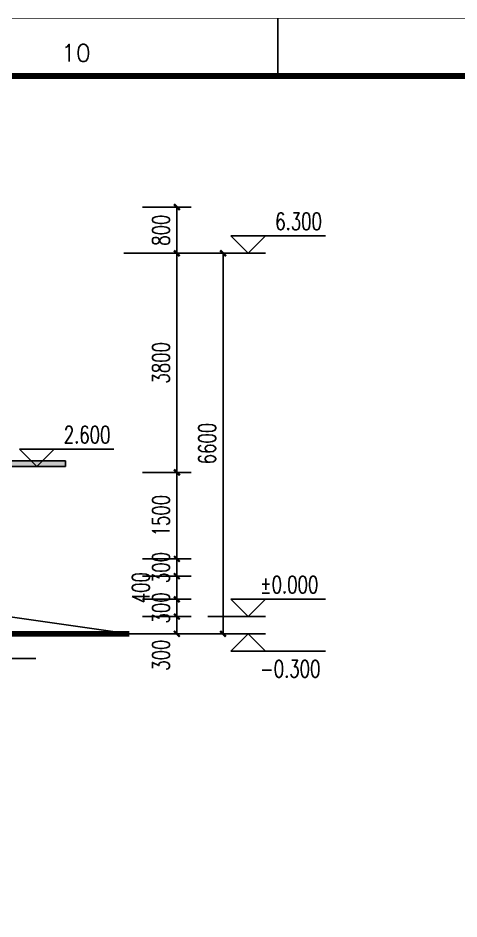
# Model space of a CAD drawing. Header units: millimetres. Extents: x 198973 to 319987, y 50799 to 202761.
# Drawn here: x 264573 to 272220, y 94605 to 110229 of the extents above; entities that cross this region are included whole.
import ezdxf
from ezdxf.enums import TextEntityAlignment as Align

# ---------------------------------------------------------------- set-up
doc = ezdxf.new("R2010")
doc.units = ezdxf.units.MM
doc.header["$LTSCALE"] = 1000
doc.layers.get('0').update_dxf_attribs({"color": 8})
doc.layers.get('DEFPOINTS').update_dxf_attribs({"color": 8})
for name, color, linetype in [('3T_WOOD', 8, 'Continuous'), ('DIM_ELEV', 8, 'Continuous'), ('DIM_SYMB', 8, 'Continuous'), ('PUB_DIM', 8, 'Continuous'), ('PUB_TEXT', 8, 'Continuous')]:
    doc.layers.add(name, color=color, linetype=linetype)
doc.styles.add('_TCH_DIM', font='SIMPLEX', dxfattribs={"bigfont": 'GBCBIG'})
doc.styles.add('_TCH_DIM_T3', font='SIMPLEX', dxfattribs={"width": 0.705882, "bigfont": 'GBCBIG'})
doc.styles.get("Standard").update_dxf_attribs({"font": 'txt', "bigfont": 'gbcbig.shx'})
doc.dimstyles.new('_TCH_ARCH&&100', dxfattribs={"dimtxt": 297.5, "dimasz": 100, "dimexe": 250, "dimexo": 300, "dimgap": 126.25, "dimtad": 1, "dimdec": 0, "dimzin": 0, "dimdsep": 46, "dimtxsty": '_TCH_DIM_T3', "dimblk": 'ARCHTICK', "dimcen": 0.09, "dimclrt": 7, "dimazin": 2, "dimtfac": 1, "dimtdec": 0, "dimtix": 1, "dimtmove": 2, "dimatfit": 3, "dimfxl": 0, "dimtolj": 1, "dimtzin": 0, "dimarcsym": 0})

# ---------------------------------------------------------------- blocks, each defined once
blk = doc.blocks.new('GEDI_WK_A1')
at = {"color": 3}
blk.add_line((700.83, 584), (700.83, 594), dxfattribs=at)
for points, const_width in [([(0, 0), (841, 0), (841, 594), (0, 594)], 0.1), ([(25, 10), (831, 10), (831, 584), (25, 584)], 1)]:
    blk.add_lwpolyline(points, close=True, dxfattribs=dict(at, const_width=const_width))
blk.add_text('10', height=3, dxfattribs=at).set_placement((665.79, 588), align=Align.MIDDLE)
blk = doc.blocks.new('_ArchTick')
at = {"color": 0, "linetype": 'ByBlock', "const_width": 0.4}
blk.add_lwpolyline([(-0.5, -0.5), (0.5, 0.5)], dxfattribs=at)
blk = doc.blocks.new('*D86')
at = {"layer": 'DEFPOINTS', "color": 0, "transparency": 16777216}
for p in [(266434, 99849), (267328, 99849), (266434, 99549)]:
    blk.add_point(p, dxfattribs=at)
at = {"layer": 'PUB_DIM', "color": 0, "lineweight": -2, "transparency": 16777216}
for p, q in [((266734, 99849), (267578, 99849)), ((267328, 99549), (267328, 99849)), ((266734, 99549), (267578, 99549))]:
    blk.add_line(p, q, dxfattribs=at)
at = {"layer": 'PUB_DIM', "color": 0, "lineweight": -2, "transparency": 16777216, "xscale": 100, "yscale": 100, "zscale": 100}
for p, rotation in [((267328, 99849), 90), ((267328, 99549), 270)]:
    blk.add_blockref('_ArchTick', p, dxfattribs=dict(at, rotation=rotation))
at = {"layer": 'PUB_DIM', "color": 7, "transparency": 16777216, "insert": (267053, 99179), "char_height": 297.5, "attachment_point": 5, "rotation": 90, "style": '_TCH_DIM_T3'}
blk.add_mtext('\\A1;300', dxfattribs=at)
blk = doc.blocks.new('*D87')
at = {"layer": 'DEFPOINTS', "color": 0, "transparency": 16777216}
for p in [(266434, 100149), (267328, 100149), (266434, 99849)]:
    blk.add_point(p, dxfattribs=at)
at = {"layer": 'PUB_DIM', "color": 0, "lineweight": -2, "transparency": 16777216}
for p, q in [((266734, 100149), (267578, 100149)), ((267328, 100149), (267328, 100249)), ((267328, 99849), (267328, 100149)), ((266734, 99849), (267578, 99849)), ((267328, 99849), (267328, 99749))]:
    blk.add_line(p, q, dxfattribs=at)
at = {"layer": 'PUB_DIM', "color": 0, "lineweight": -2, "transparency": 16777216, "xscale": 100, "yscale": 100, "zscale": 100}
for p, rotation in [((267328, 100149), 270), ((267328, 99849), 90)]:
    blk.add_blockref('_ArchTick', p, dxfattribs=dict(at, rotation=rotation))
at = {"layer": 'PUB_DIM', "color": 7, "transparency": 16777216, "insert": (267053, 99999), "char_height": 297.5, "attachment_point": 5, "rotation": 90, "style": '_TCH_DIM_T3'}
blk.add_mtext('\\A1;300', dxfattribs=at)
blk = doc.blocks.new('*D88')
at = {"layer": 'DEFPOINTS', "color": 0, "transparency": 16777216}
for p in [(266434, 100549), (267328, 100549), (266434, 100149)]:
    blk.add_point(p, dxfattribs=at)
at = {"layer": 'PUB_DIM', "color": 0, "lineweight": -2, "transparency": 16777216}
for p, q in [((266734, 100549), (267578, 100549)), ((267328, 100149), (267328, 100549)), ((266734, 100149), (267578, 100149))]:
    blk.add_line(p, q, dxfattribs=at)
at = {"layer": 'PUB_DIM', "color": 0, "lineweight": -2, "transparency": 16777216, "xscale": 100, "yscale": 100, "zscale": 100}
for p, rotation in [((267328, 100549), 90), ((267328, 100149), 270)]:
    blk.add_blockref('_ArchTick', p, dxfattribs=dict(at, rotation=rotation))
at = {"layer": 'PUB_DIM', "color": 7, "transparency": 16777216, "insert": (266703, 100349), "char_height": 297.5, "attachment_point": 5, "rotation": 90, "style": '_TCH_DIM_T3'}
blk.add_mtext('\\A1;400', dxfattribs=at)
blk = doc.blocks.new('*D89')
at = {"layer": 'DEFPOINTS', "color": 0, "transparency": 16777216}
for p in [(266434, 100849), (267328, 100849), (266434, 100549)]:
    blk.add_point(p, dxfattribs=at)
at = {"layer": 'PUB_DIM', "color": 0, "lineweight": -2, "transparency": 16777216}
for p, q in [((267328, 100849), (267328, 100949)), ((266734, 100849), (267578, 100849)), ((267328, 100549), (267328, 100849)), ((266734, 100549), (267578, 100549)), ((267328, 100549), (267328, 100449))]:
    blk.add_line(p, q, dxfattribs=at)
at = {"layer": 'PUB_DIM', "color": 0, "lineweight": -2, "transparency": 16777216, "xscale": 100, "yscale": 100, "zscale": 100}
for p, rotation in [((267328, 100849), 270), ((267328, 100549), 90)]:
    blk.add_blockref('_ArchTick', p, dxfattribs=dict(at, rotation=rotation))
at = {"layer": 'PUB_DIM', "color": 7, "transparency": 16777216, "insert": (267053, 100699), "char_height": 297.5, "attachment_point": 5, "rotation": 90, "style": '_TCH_DIM_T3'}
blk.add_mtext('\\A1;300', dxfattribs=at)
blk = doc.blocks.new('*D90')
at = {"layer": 'DEFPOINTS', "color": 0, "transparency": 16777216}
for p in [(266434, 102349), (267328, 102349), (266434, 100849)]:
    blk.add_point(p, dxfattribs=at)
at = {"layer": 'PUB_DIM', "color": 0, "lineweight": -2, "transparency": 16777216}
for p, q in [((266734, 102349), (267578, 102349)), ((267328, 100849), (267328, 102349)), ((266734, 100849), (267578, 100849))]:
    blk.add_line(p, q, dxfattribs=at)
at = {"layer": 'PUB_DIM', "color": 0, "lineweight": -2, "transparency": 16777216, "xscale": 100, "yscale": 100, "zscale": 100}
for p, rotation in [((267328, 102349), 90), ((267328, 100849), 270)]:
    blk.add_blockref('_ArchTick', p, dxfattribs=dict(at, rotation=rotation))
at = {"layer": 'PUB_DIM', "color": 7, "transparency": 16777216, "insert": (267053, 101599), "char_height": 297.5, "attachment_point": 5, "rotation": 90, "style": '_TCH_DIM_T3'}
blk.add_mtext('\\A1;1500', dxfattribs=at)
blk = doc.blocks.new('*D91')
at = {"layer": 'DEFPOINTS', "color": 0, "transparency": 16777216}
for p in [(266434, 106149), (267328, 106149), (266434, 102349)]:
    blk.add_point(p, dxfattribs=at)
at = {"layer": 'PUB_DIM', "color": 0, "lineweight": -2, "transparency": 16777216}
for p, q in [((266734, 106149), (267578, 106149)), ((267328, 102349), (267328, 106149)), ((266734, 102349), (267578, 102349))]:
    blk.add_line(p, q, dxfattribs=at)
at = {"layer": 'PUB_DIM', "color": 0, "lineweight": -2, "transparency": 16777216, "xscale": 100, "yscale": 100, "zscale": 100}
for p, rotation in [((267328, 106149), 90), ((267328, 102349), 270)]:
    blk.add_blockref('_ArchTick', p, dxfattribs=dict(at, rotation=rotation))
at = {"layer": 'PUB_DIM', "color": 7, "transparency": 16777216, "insert": (267053, 104249), "char_height": 297.5, "attachment_point": 5, "rotation": 90, "style": '_TCH_DIM_T3'}
blk.add_mtext('\\A1;3800', dxfattribs=at)
blk = doc.blocks.new('*D92')
at = {"layer": 'DEFPOINTS', "color": 0, "transparency": 16777216}
for p in [(266434, 106949), (267328, 106949), (266434, 106149)]:
    blk.add_point(p, dxfattribs=at)
at = {"layer": 'PUB_DIM', "color": 0, "lineweight": -2, "transparency": 16777216}
for p, q in [((266734, 106949), (267578, 106949)), ((267328, 106149), (267328, 106949)), ((266734, 106149), (267578, 106149))]:
    blk.add_line(p, q, dxfattribs=at)
at = {"layer": 'PUB_DIM', "color": 0, "lineweight": -2, "transparency": 16777216, "xscale": 100, "yscale": 100, "zscale": 100}
for p, rotation in [((267328, 106949), 90), ((267328, 106149), 270)]:
    blk.add_blockref('_ArchTick', p, dxfattribs=dict(at, rotation=rotation))
at = {"layer": 'PUB_DIM', "color": 7, "transparency": 16777216, "insert": (267053, 106549), "char_height": 297.5, "attachment_point": 5, "rotation": 90, "style": '_TCH_DIM_T3'}
blk.add_mtext('\\A1;800', dxfattribs=at)
blk = doc.blocks.new('*D96')
at = {"layer": 'DEFPOINTS', "color": 0, "transparency": 16777216}
for p in [(266107, 106149), (268128, 106149), (266107, 99549)]:
    blk.add_point(p, dxfattribs=at)
at = {"layer": 'PUB_DIM', "color": 0, "lineweight": -2, "transparency": 16777216}
for p, q in [((266407, 106149), (268378, 106149)), ((268128, 99549), (268128, 106149)), ((266407, 99549), (268378, 99549))]:
    blk.add_line(p, q, dxfattribs=at)
at = {"layer": 'PUB_DIM', "color": 0, "lineweight": -2, "transparency": 16777216, "xscale": 100, "yscale": 100, "zscale": 100}
for p, rotation in [((268128, 106149), 90), ((268128, 99549), 270)]:
    blk.add_blockref('_ArchTick', p, dxfattribs=dict(at, rotation=rotation))
at = {"layer": 'PUB_DIM', "color": 7, "transparency": 16777216, "insert": (267853, 102849), "char_height": 297.5, "attachment_point": 5, "rotation": 90, "style": '_TCH_DIM_T3'}
blk.add_mtext('\\A1;6600', dxfattribs=at)

msp = doc.modelspace()

# ---------------------------------------------------------------- hatches: boundary and pattern name
at = {"layer": '3T_WOOD'}
msp.add_hatch(color=256, dxfattribs=at).paths.add_polyline_path([(264398, 102549.3), (264398, 102449.3), (265398, 102449.3), (265398, 102549.3)])

# ---------------------------------------------------------------- linework, layer by layer
at = {"const_width": 100}
msp.add_lwpolyline([(264398, 99549.3), (266504.9, 99549.3)], dxfattribs=at)
at = {"layer": '3T_WOOD'}
for p, q in [((265398, 102549.3), (264398, 102549.3)), ((265398, 102449.3), (265398, 102549.3)), ((264398, 102449.3), (265398, 102449.3)), ((266498, 99549.3), (264398, 99849.3)), ((264398, 99549.3), (266498, 99549.3))]:
    msp.add_line(p, q, dxfattribs=at)
at = {"layer": 'DIM_ELEV'}
for p, q in [((268565.3, 106149.3), (268265.3, 106449.3)), ((268265.3, 106449.3), (269903.2, 106449.3)), ((268565.3, 106149.3), (268865.3, 106449.3)), ((267865.3, 106149.3), (268865.3, 106149.3)), ((264898, 102449.3), (264598, 102749.3)), ((264598, 102749.3), (266236, 102749.3)), ((264898, 102449.3), (265198, 102749.3)), ((264198, 102449.3), (265198, 102449.3)), ((268565.3, 99849.3), (268265.3, 100149.3)), ((268265.3, 100149.3), (269903.2, 100149.3)), ((268565.3, 99849.3), (268865.3, 100149.3)), ((267865.3, 99849.3), (268865.3, 99849.3)), ((267865.3, 99549.3), (268865.3, 99549.3)), ((268565.3, 99549.3), (268265.3, 99249.3)), ((268565.3, 99549.3), (268865.3, 99249.3)), ((268265.3, 99249.3), (269903.2, 99249.3))]:
    msp.add_line(p, q, dxfattribs=at)
at = {"layer": 'DIM_SYMB'}
msp.add_lwpolyline([(263683.7, 99121.5), (264170.1, 99121.5), (264246.5, 99331.5), (264320.6, 98911.5), (264395.1, 99121.5), (264881.5, 99121.5)], dxfattribs=at)

# ---------------------------------------------------------------- block references
at = {"xscale": 100, "yscale": 100, "zscale": 100}
msp.add_blockref('GEDI_WK_A1', (198997.9, 50823.6), dxfattribs=at)

# ---------------------------------------------------------------- texts
at = {"layer": 'PUB_TEXT', "style": '_TCH_DIM', "width": 0.705882}
for s, p in [('6.300', (269033.2, 106554.3)), ('2.600', (265366, 102854.3)), ('%%P0.000', (268773.2, 100254.3)), ('-0.300', (268773.2, 98794.3))]:
    msp.add_text(s, height=297.5, dxfattribs=at).set_placement(p)

# ---------------------------------------------------------------- dimensions: what is measured, and where the dimension line sits
at = {"layer": 'PUB_DIM'}
for p1, p2, distance, text, picture, middle in [((266433.5, 106149.3), (266433.5, 106949.3), -894.2, '800', '*D92', (267052.7, 106549.3)), ((266107.1, 99549.3), (266107.1, 106149.3), -2020.6, '6600', '*D96', (267852.7, 102849.3)), ((266433.5, 102349.3), (266433.5, 106149.3), -894.2, '3800', '*D91', (267052.7, 104249.3)), ((266433.5, 100849.3), (266433.5, 102349.3), -894.2, '1500', '*D90', (267052.7, 101599.3)), ((266433.5, 100549.3), (266433.5, 100849.3), -894.2, '300', '*D89', (267052.7, 100699.3)), ((266433.5, 99849.3), (266433.5, 100149.3), -894.2, '300', '*D87', (267052.7, 99999.3))]:
    dim = msp.add_aligned_dim(p1=p1, p2=p2, distance=distance, text=text, dimstyle='_TCH_ARCH&&100', dxfattribs=at)
    dim.commit()
    dim.dimension.update_dxf_attribs({"geometry": picture, "text_midpoint": middle})
for base, p1, p2, text, picture, middle in [((267327.7, 100549.3), (266433.5, 100149.3), (266433.5, 100549.3), '400', '*D88', (266702.7, 100349.3)), ((267327.7, 99849.3), (266433.5, 99549.3), (266433.5, 99849.3), '300', '*D86', (267052.7, 99179.3))]:
    dim = msp.add_linear_dim(base=base, p1=p1, p2=p2, angle=90, text=text, dimstyle='_TCH_ARCH&&100', dxfattribs=at)
    dim.commit()
    dim.dimension.update_dxf_attribs({"geometry": picture, "text_midpoint": middle, "dimtype": 129})

doc.saveas('drawing.dxf')
